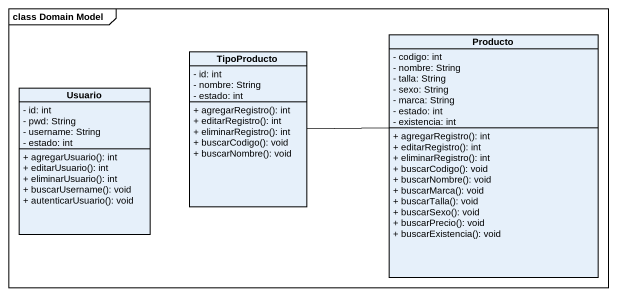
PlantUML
@startuml
mainframe class Domain Model
hide circle
hide empty members
skinparam classAttributeIconSize 0
class TipoProducto {
  - id: int
  - nombre: String
  - estado: int
  + agregarRegistro(): int
  + editarRegistro(): int
  + eliminarRegistro(): int
  + buscarCodigo(): void
  + buscarNombre(): void
}
class Producto {
  - codigo: int
  - nombre: String
  - talla: String
  - sexo: String
  - marca: String
  - estado: int
  - existencia: int
  + agregarRegistro(): int
  + editarRegistro(): int
  + eliminarRegistro(): int
  + buscarCodigo(): void
  + buscarNombre(): void
  + buscarMarca(): void
  + buscarTalla(): void
  + buscarSexo(): void
  + buscarPrecio(): void
  + buscarExistencia(): void
}
class Usuario {
  - id: int
  - pwd: String
  - username: String
  - estado: int
  + agregarUsuario(): int
  + editarUsuario(): int
  + eliminarUsuario(): int
  + buscarUsername(): void
  + autenticarUsuario(): void
}
Producto -left- TipoProducto
@enduml
